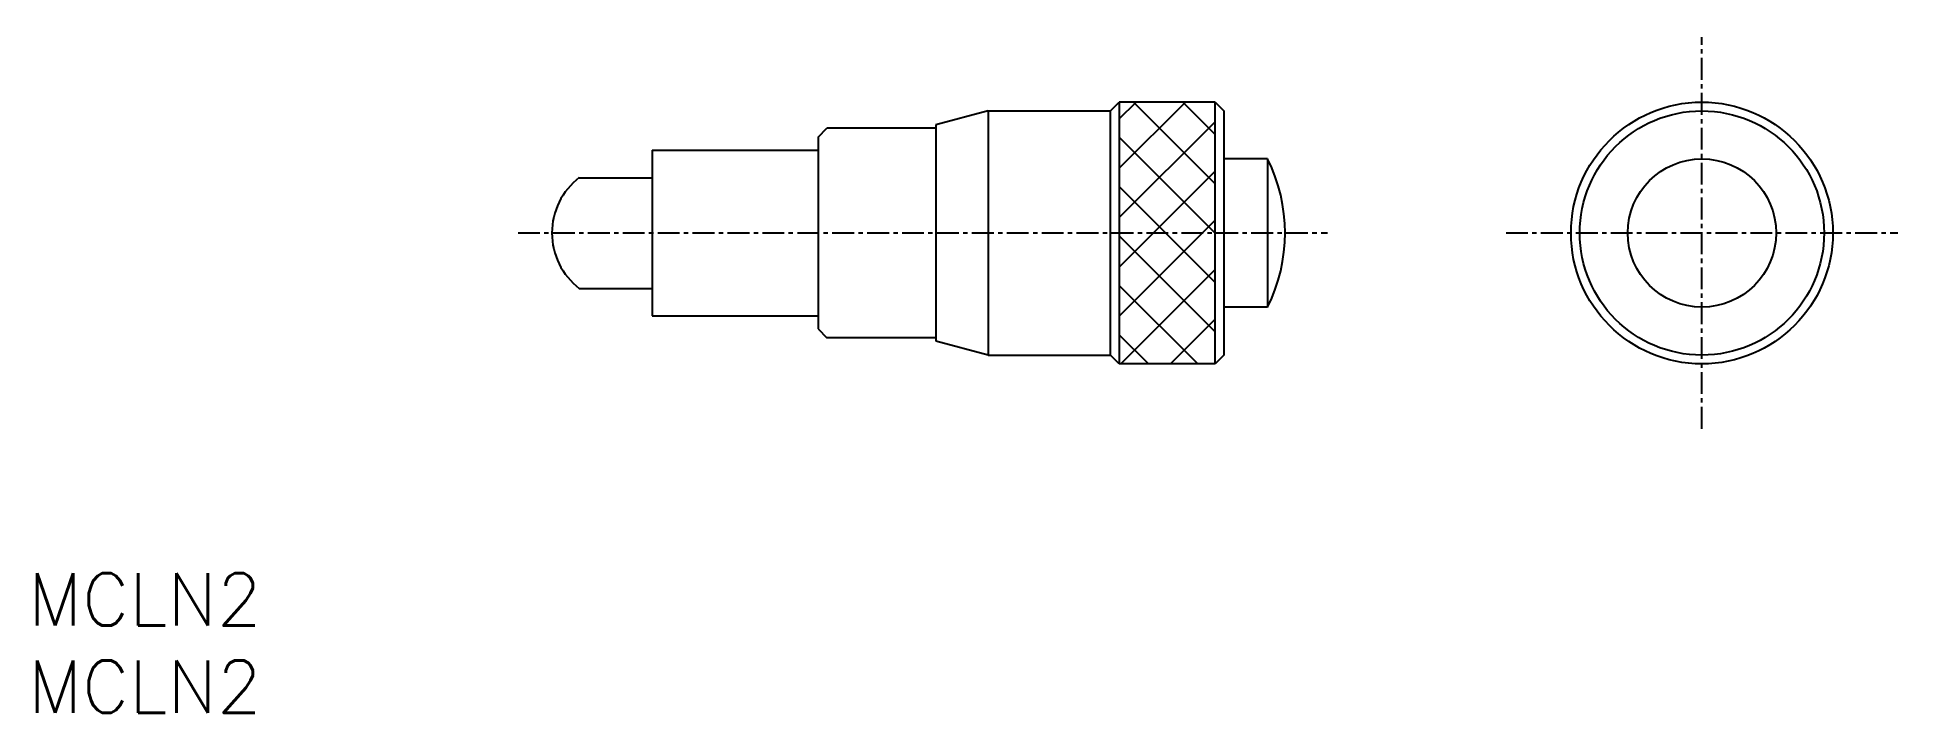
# Model space of a CAD drawing. Extents: x 129 to 236, y 1863 to 1902.
import ezdxf

# ---------------------------------------------------------------- set-up
doc = ezdxf.new("R2010")
doc.units = 0
doc.linetypes.add('CENTER', pattern=[2, 1.25, -0.25, 0.25, -0.25])
doc.layers.get('0').update_dxf_attribs({"linetype": 'CONTINUOUS'})
doc.layers.add('CENTER', color=1, linetype='CENTER')
doc.styles.get("Standard").update_dxf_attribs({"font": 'TXT', "bigfont": 'BIGFONT'})

msp = doc.modelspace()

# ---------------------------------------------------------------- linework, layer by layer
at = {"color": 7, "linetype": 'CONTINUOUS'}
for p, q in [((183.59, 1897.36), (180.59, 1896.56)), ((183.59, 1897.36), (190.59, 1897.36)), ((183.59, 1897.36), (183.59, 1883.36)), ((190.59, 1897.36), (191.09, 1897.86)), ((190.59, 1883.36), (190.59, 1897.36)), ((191.09, 1897.86), (191.09, 1882.86)), ((196.59, 1897.86), (191.09, 1897.86)), ((196.59, 1882.86), (196.59, 1897.86)), ((196.59, 1897.86), (197.09, 1897.36)), ((197.09, 1897.36), (197.09, 1883.36)), ((173.84, 1895.86), (174.34, 1896.36)), ((180.59, 1896.36), (174.34, 1896.36)), ((180.59, 1896.56), (180.59, 1884.17)), ((173.84, 1895.86), (173.84, 1884.86)), ((164.34, 1895.11), (164.34, 1885.61)), ((164.34, 1895.11), (173.84, 1895.11)), ((199.59, 1894.61), (197.09, 1894.61)), ((199.59, 1894.61), (199.59, 1886.11)), ((160.16, 1893.53), (164.34, 1893.53)), ((160.16, 1887.18), (164.34, 1887.18)), ((164.34, 1885.61), (173.84, 1885.61)), ((199.59, 1886.11), (197.09, 1886.11)), ((173.84, 1884.86), (174.34, 1884.36)), ((180.59, 1884.36), (174.34, 1884.36)), ((183.59, 1883.36), (180.59, 1884.16)), ((183.59, 1883.36), (190.59, 1883.36)), ((191.09, 1882.86), (190.59, 1883.36)), ((196.59, 1882.86), (191.09, 1882.86)), ((197.09, 1883.36), (196.59, 1882.86))]:
    msp.add_line(p, q, dxfattribs=at)
at = {"color": 3, "linetype": 'CONTINUOUS'}
for p, q in [((191.09, 1896.9), (192.05, 1897.86)), ((191.09, 1894.07), (194.88, 1897.86)), ((196.59, 1893.18), (191.91, 1897.86)), ((196.59, 1896), (194.73, 1897.86)), ((191.09, 1891.24), (196.59, 1896.74)), ((196.59, 1890.35), (191.09, 1895.85)), ((191.09, 1888.41), (196.59, 1893.91)), ((196.59, 1887.52), (191.09, 1893.02)), ((191.09, 1885.59), (196.59, 1891.09)), ((196.59, 1884.69), (191.09, 1890.19)), ((191.19, 1882.86), (196.59, 1888.26)), ((195.59, 1882.86), (191.09, 1887.36)), ((192.76, 1882.86), (191.09, 1884.53)), ((194.02, 1882.86), (196.59, 1885.43))]:
    msp.add_line(p, q, dxfattribs=at)
at = {"color": 7, "linetype": 'CONTINUOUS'}
for radius in [7.5, 4.25]:
    msp.add_circle((224.47, 1890.36), radius, dxfattribs=at)
at = {"color": 3, "linetype": 'CONTINUOUS'}
msp.add_circle((224.47, 1890.36), 7, dxfattribs=at)
at = {"color": 7, "linetype": 'CONTINUOUS'}
for centre, radius, start, end in [((191.06, 1890.36), 9.53, 333.519, 26.481), ((162.59, 1890.36), 4, 127.4627, 232.5373)]:
    msp.add_arc(centre, radius, start, end, dxfattribs=at)
at = {"layer": 'CENTER', "color": 1, "linetype": 'CENTER'}
for p, q in [((224.47, 1879.14), (224.47, 1901.58)), ((156.65, 1890.36), (203.02, 1890.36)), ((213.25, 1890.36), (235.69, 1890.36))]:
    msp.add_line(p, q, dxfattribs=at)

# ---------------------------------------------------------------- texts
at = {"color": 7, "linetype": 'CONTINUOUS'}
for p in [(128.59, 1867.86), (128.59, 1862.86)]:
    msp.add_text('MCLN2', height=3, dxfattribs=at).set_placement(p)

doc.saveas('drawing.dxf')
